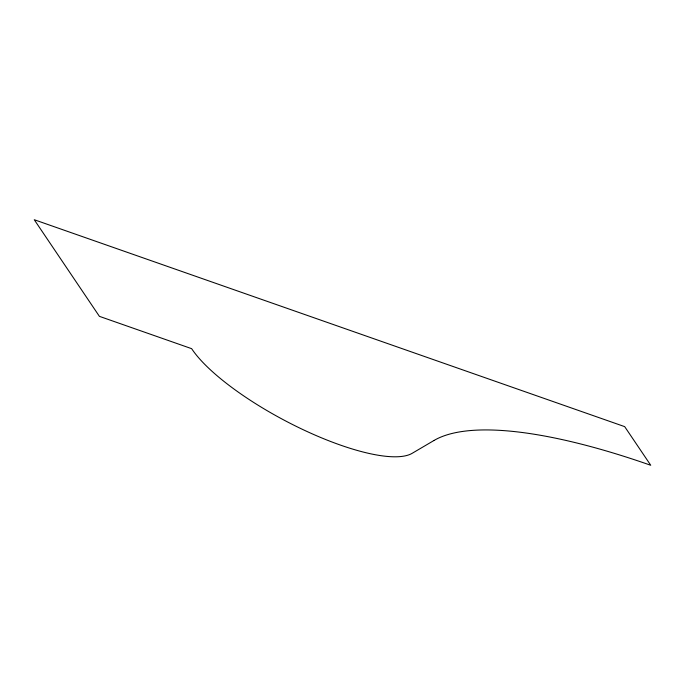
<?xml version="1.0" encoding="UTF-8"?>
<svg xmlns="http://www.w3.org/2000/svg" width="685" height="685" viewBox="0 0 685 685"><rect width="100%" height="100%" fill="white"/><g stroke="black" fill="none" stroke-linecap="round" stroke-linejoin="round"><path stroke-width="1.03" d="M433.965 440.498L412.173 453.307A130.261 36.999 27.9 0 1 302.248 429.264A130.261 36.999 27.9 0 1 191.654 348.674L99.402 316.342L34.25 219.722L624.686 426.635L650.75 465.278A394.115 111.938 27.9 0 0 433.965 440.498"/></g></svg>
